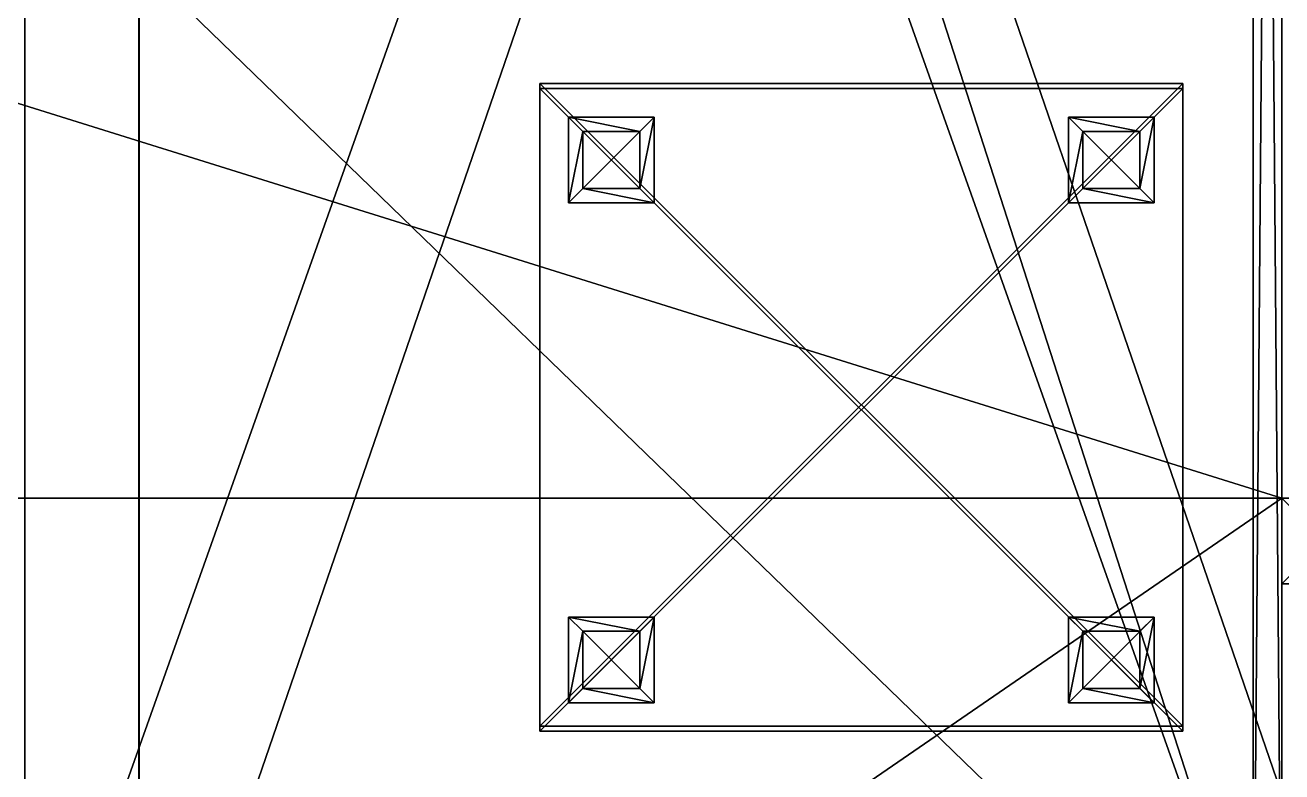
# Model space of a CAD drawing. Extents: x -137 to 215, y -152 to 256.
# Drawn here: x 39 to 126.9, y 4.8 to 57.1 of the extents above; entities that cross this region are included whole.
import ezdxf

# ---------------------------------------------------------------- set-up
doc = ezdxf.new("R2010")
doc.units = 0

msp = doc.modelspace()

# ---------------------------------------------------------------- meshes
at = {"layer": 'OBJECT005', "color": 50}
mesh = msp.add_polyface(dxfattribs=at)
corners = [(46.94104, -16.048004, 220), (-49.06012, -16.048004, 220), (-49.06012, 231.953125, 220), (46.942017, 231.953125, 220), (126.941986, 231.953125, 192), (-129.059204, 231.953125, 192), (-129.059204, -16.048004, 192), (126.94104, -16.048004, 192)]
mesh.append_faces([[corners[k] for k in face] for face in [(1, 3, 0), (5, 7, 4), (4, 2, 5), (6, 0, 7), (5, 1, 6), (3, 7, 0)]], dxfattribs={"vtx0": -1})
mesh.append_faces([[corners[k] for k in face] for face in [(1, 2, 3), (5, 6, 7), (4, 3, 2), (6, 1, 0), (5, 2, 1), (3, 4, 7)]], dxfattribs={"vtx2": -1})
at = {"layer": 'OBJECT006', "color": 50}
mesh = msp.add_polyface(dxfattribs=at)
corners = [(46.939911, -20.048004, 224), (46.938904, 235.953125, 224), (134.940002, 235.953125, 193), (134.940002, -20.046997, 193), (46.938904, 235.953125, 220), (46.939911, -20.048004, 220), (134.940002, -20.046997, 189), (134.940002, 235.953125, 189)]
mesh.append_faces([[corners[k] for k in face] for face in [(1, 3, 0), (5, 7, 4), (4, 0, 5), (6, 2, 7), (7, 1, 4), (5, 3, 6)]], dxfattribs={"vtx0": -1})
mesh.append_faces([[corners[k] for k in face] for face in [(1, 2, 3), (5, 6, 7), (4, 1, 0), (6, 3, 2), (7, 2, 1), (5, 0, 3)]], dxfattribs={"vtx2": -1})
at = {"layer": 'OBJECT007', "color": 50}
mesh = msp.add_polyface(dxfattribs=at)
corners = [(-49.060089, -20.046997, 224), (-49.061096, 235.953125, 224), (46.940002, 235.953125, 224), (46.94101, -20.046997, 224), (-49.061096, 235.953125, 220), (-49.060089, -20.046997, 220), (46.94101, -20.046997, 220), (46.940002, 235.953125, 220)]
mesh.append_faces([[corners[k] for k in face] for face in [(1, 3, 0), (5, 7, 4), (4, 0, 5), (6, 2, 7), (7, 1, 4), (5, 3, 6)]], dxfattribs={"vtx0": -1})
mesh.append_faces([[corners[k] for k in face] for face in [(1, 2, 3), (5, 6, 7), (4, 1, 0), (6, 3, 2), (7, 2, 1), (5, 0, 3)]], dxfattribs={"vtx2": -1})
at = {"layer": 'OBJECT012', "color": 50}
mesh = msp.add_polyface(dxfattribs=at)
corners = [(-129.059265, -152.046997, -64), (-129.060242, 231.953125, -64), (126.940002, 231.953125, -64), (126.940002, -152.046997, -64), (-129.060242, 231.953125, -192), (-129.059265, -152.046997, -192), (126.940002, -152.046997, -192), (126.940002, 231.953125, -192)]
mesh.append_faces([[corners[k] for k in face] for face in [(1, 3, 0), (5, 7, 4), (4, 0, 5), (6, 2, 7), (7, 1, 4), (5, 3, 6)]], dxfattribs={"vtx0": -1})
mesh.append_faces([[corners[k] for k in face] for face in [(1, 2, 3), (5, 6, 7), (4, 1, 0), (6, 3, 2), (7, 2, 1), (5, 0, 3)]], dxfattribs={"vtx2": -1})
at = {"layer": 'OBJECT016', "color": 50}
mesh = msp.add_polyface(dxfattribs=at)
corners = [(-129.061218, 23.952026, 64), (-129.060242, 103.953125, 64), (126.938995, 103.953125, 64), (126.940002, 23.953033, 64), (-129.060242, 103.953125, -64), (-129.061218, 23.952026, -64), (126.940002, 23.953033, -64), (126.938995, 103.953125, -64)]
mesh.append_faces([[corners[k] for k in face] for face in [(1, 3, 0), (5, 7, 4), (4, 0, 5), (6, 2, 7), (7, 1, 4), (5, 3, 6)]], dxfattribs={"vtx0": -1})
mesh.append_faces([[corners[k] for k in face] for face in [(1, 2, 3), (5, 6, 7), (4, 1, 0), (6, 3, 2), (7, 2, 1), (5, 0, 3)]], dxfattribs={"vtx2": -1})
at = {"layer": 'OBJECT017', "color": 50}
mesh = msp.add_polyface(dxfattribs=at)
corners = [(-129.058594, -152.046875, 64), (-129.058594, 23.952026, 64), (126.940033, 23.953033, 64), (126.939026, -152.046875, 64), (-129.058594, 23.952026, -64), (-129.058594, -152.046875, -64), (126.939026, -152.046875, -64), (126.940033, 23.953033, -64)]
mesh.append_faces([[corners[k] for k in face] for face in [(1, 3, 0), (5, 7, 4), (4, 0, 5), (6, 2, 7), (5, 3, 6), (7, 1, 4)]], dxfattribs={"vtx0": -1})
mesh.append_faces([[corners[k] for k in face] for face in [(1, 2, 3), (5, 6, 7), (4, 1, 0), (6, 3, 2), (5, 0, 3), (7, 2, 1)]], dxfattribs={"vtx2": -1})
at = {"layer": 'OBJECT027', "color": 50}
mesh = msp.add_polyface(dxfattribs=at)
corners = [(126.939972, 17.953003, -64), (126.940979, 23.953125, -64), (132.940002, 23.953125, -64), (132.940002, 17.953003, -64), (126.940979, 23.953125, -68), (126.939972, 17.953003, -68), (132.940002, 17.953003, -68), (132.940002, 23.953125, -68)]
mesh.append_faces([[corners[k] for k in face] for face in [(1, 3, 0), (5, 7, 4), (4, 0, 5), (6, 2, 7), (7, 1, 4), (5, 3, 6)]], dxfattribs={"vtx0": -1})
mesh.append_faces([[corners[k] for k in face] for face in [(1, 2, 3), (5, 6, 7), (4, 1, 0), (6, 3, 2), (7, 2, 1), (5, 0, 3)]], dxfattribs={"vtx2": -1})
at = {"layer": 'OBJECT037', "color": 50}
mesh = msp.add_polyface(dxfattribs=at)
corners = [(38.940002, -16.046997, 64), (126.939087, -16.04599, 64), (126.940094, 231.953125, 64), (38.940002, 231.952148, 64), (126.94101, 231.953125, 66), (126.940002, -16.04599, 66), (38.940002, 231.953003, 66), (38.940002, -16.046997, 66)]
mesh.append_faces([[corners[k] for k in face] for face in [(1, 3, 0), (2, 5, 4), (3, 4, 6), (1, 7, 5), (0, 6, 7), (4, 7, 6)]], dxfattribs={"vtx0": -1})
mesh.append_faces([[corners[k] for k in face] for face in [(1, 2, 3), (2, 1, 5), (3, 2, 4), (1, 0, 7), (0, 3, 6), (4, 5, 7)]], dxfattribs={"vtx2": -1})
at = {"layer": 'OBJECT038', "color": 50}
mesh = msp.add_polyface(dxfattribs=at)
corners = [(126.94101, 231.953125, 190), (126.94101, 231.953125, 66), (126.940002, -16.04599, 66), (126.940002, -16.04599, 190), (124.94101, 231.953979, 66), (124.94101, 231.953979, 190), (124.939972, -16.046021, 66), (124.939972, -16.046021, 190)]
mesh.append_faces([[corners[k] for k in face] for face in [(1, 3, 0), (1, 5, 4), (2, 7, 3), (0, 7, 5), (2, 4, 6), (6, 5, 7)]], dxfattribs={"vtx0": -1})
mesh.append_faces([[corners[k] for k in face] for face in [(1, 2, 3), (1, 0, 5), (2, 6, 7), (0, 3, 7), (2, 1, 4), (6, 4, 5)]], dxfattribs={"vtx2": -1})
at = {"layer": 'OBJECT040', "color": 50}
mesh = msp.add_polyface(dxfattribs=at)
corners = [(38.940002, 231.952148, 192), (126.940094, 231.953125, 192), (126.939087, -16.04599, 192), (38.940002, -16.046997, 192), (126.940002, -16.04599, 190), (126.94101, 231.953125, 190), (38.940002, 231.953003, 190), (38.940002, -16.046997, 190)]
mesh.append_faces([[corners[k] for k in face] for face in [(1, 3, 0), (2, 5, 4), (1, 6, 5), (3, 4, 7), (0, 7, 6), (4, 6, 7)]], dxfattribs={"vtx0": -1})
mesh.append_faces([[corners[k] for k in face] for face in [(1, 2, 3), (2, 1, 5), (1, 0, 6), (3, 2, 4), (0, 3, 7), (4, 5, 6)]], dxfattribs={"vtx2": -1})
at = {"layer": 'OBJECT172', "color": 50}
mesh = msp.add_polyface(dxfattribs=at)
corners = [(83, 44.639008, 105), (77, 44.639008, 105), (77, 50.639587, 105), (83, 50.639587, 105), (82, 49.639282, 66), (78, 49.639282, 66), (78, 45.639008, 66), (82, 45.639008, 66)]
mesh.append_faces([[corners[k] for k in face] for face in [(1, 3, 0), (5, 7, 4), (4, 2, 5), (6, 0, 7), (7, 3, 4), (5, 1, 6)]], dxfattribs={"vtx0": -1})
mesh.append_faces([[corners[k] for k in face] for face in [(1, 2, 3), (5, 6, 7), (4, 3, 2), (6, 1, 0), (7, 0, 3), (5, 2, 1)]], dxfattribs={"vtx2": -1})
at = {"layer": 'OBJECT173', "color": 50}
mesh = msp.add_polyface(dxfattribs=at)
corners = [(83, 9.639008, 105), (77, 9.639008, 105), (77, 15.639832, 105), (83, 15.639832, 105), (82, 14.639496, 66), (78, 14.639496, 66), (78, 10.639008, 66), (82, 10.639008, 66)]
mesh.append_faces([[corners[k] for k in face] for face in [(1, 3, 0), (5, 7, 4), (4, 2, 5), (6, 0, 7), (7, 3, 4), (5, 1, 6)]], dxfattribs={"vtx0": -1})
mesh.append_faces([[corners[k] for k in face] for face in [(1, 2, 3), (5, 6, 7), (4, 3, 2), (6, 1, 0), (7, 0, 3), (5, 2, 1)]], dxfattribs={"vtx2": -1})
at = {"layer": 'OBJECT174', "color": 50}
mesh = msp.add_polyface(dxfattribs=at)
corners = [(118, 44.639008, 105), (112, 44.639008, 105), (112, 50.639587, 105), (118, 50.639587, 105), (117, 49.639282, 66), (113, 49.639282, 66), (113, 45.639008, 66), (117, 45.639008, 66)]
mesh.append_faces([[corners[k] for k in face] for face in [(1, 3, 0), (5, 7, 4), (4, 2, 5), (6, 0, 7), (7, 3, 4), (5, 1, 6)]], dxfattribs={"vtx0": -1})
mesh.append_faces([[corners[k] for k in face] for face in [(1, 2, 3), (5, 6, 7), (4, 3, 2), (6, 1, 0), (7, 0, 3), (5, 2, 1)]], dxfattribs={"vtx2": -1})
at = {"layer": 'OBJECT175', "color": 50}
mesh = msp.add_polyface(dxfattribs=at)
corners = [(118, 9.639008, 105), (112, 9.639008, 105), (112, 15.639832, 105), (118, 15.639832, 105), (117, 14.639496, 66), (113, 14.639496, 66), (113, 10.639008, 66), (117, 10.639008, 66)]
mesh.append_faces([[corners[k] for k in face] for face in [(1, 3, 0), (5, 7, 4), (4, 2, 5), (6, 0, 7), (7, 3, 4), (5, 1, 6)]], dxfattribs={"vtx0": -1})
mesh.append_faces([[corners[k] for k in face] for face in [(1, 2, 3), (5, 6, 7), (4, 3, 2), (6, 1, 0), (7, 0, 3), (5, 2, 1)]], dxfattribs={"vtx2": -1})
at = {"layer": 'OBJECT176', "color": 50}
mesh = msp.add_polyface(dxfattribs=at)
corners = [(120, 7.639008, 109), (75, 7.639008, 109), (75, 52.640625, 109), (120, 52.640625, 109), (120, 52.640625, 104), (75, 52.640625, 104), (75, 7.639008, 104), (120, 7.639008, 104)]
mesh.append_faces([[corners[k] for k in face] for face in [(1, 3, 0), (5, 7, 4), (4, 2, 5), (6, 0, 7), (7, 3, 4), (5, 1, 6)]], dxfattribs={"vtx0": -1})
mesh.append_faces([[corners[k] for k in face] for face in [(1, 2, 3), (5, 6, 7), (4, 3, 2), (6, 1, 0), (7, 0, 3), (5, 2, 1)]], dxfattribs={"vtx2": -1})
at = {"layer": 'OBJECT184', "color": 50}
mesh = msp.add_polyface(dxfattribs=at)
corners = [(75, 8, 140), (75, 53, 140), (120, 53, 140), (120, 8, 140), (75, 53, 104), (75, 8, 104), (120, 8, 104), (120, 53, 104)]
mesh.append_faces([[corners[k] for k in face] for face in [(1, 3, 0), (5, 7, 4), (4, 0, 5), (6, 2, 7), (7, 1, 4), (5, 3, 6)]], dxfattribs={"vtx0": -1})
mesh.append_faces([[corners[k] for k in face] for face in [(1, 2, 3), (5, 6, 7), (4, 1, 0), (6, 3, 2), (7, 2, 1), (5, 0, 3)]], dxfattribs={"vtx2": -1})

doc.saveas('drawing.dxf')
